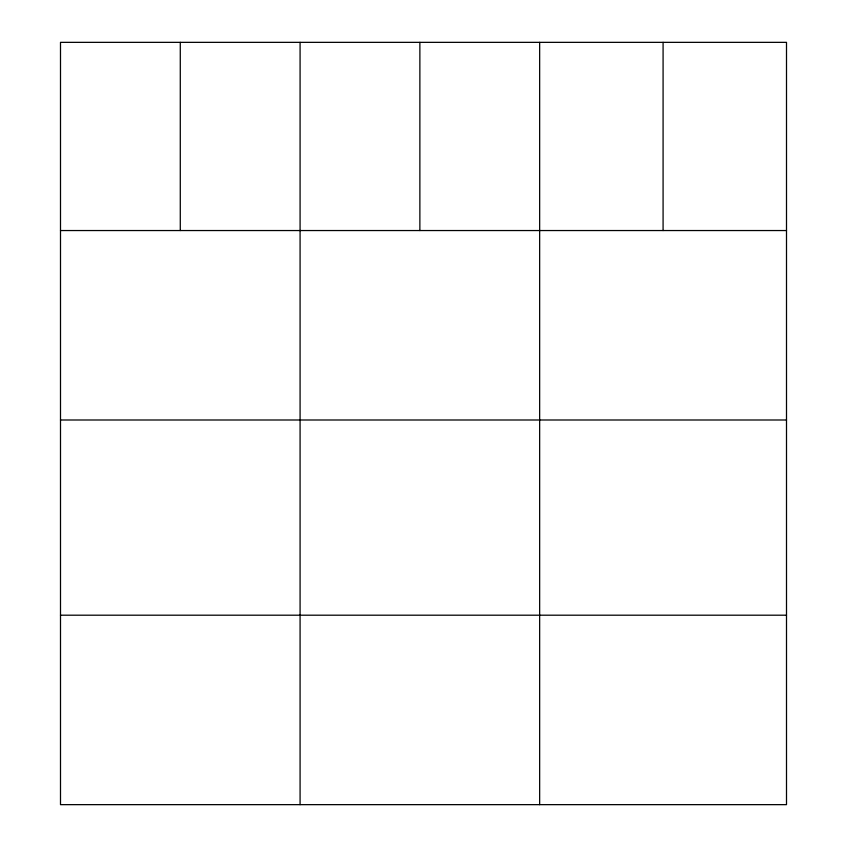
<?xml version="1.0" encoding="UTF-8"?>
<svg xmlns="http://www.w3.org/2000/svg" width="847" height="847" viewBox="0 0 847 847"><rect width="100%" height="100%" fill="white"/><g stroke="black" fill="none" stroke-linecap="round" stroke-linejoin="round"><path stroke-width="1.27" d="M786.503 230.543L786.503 804.65L60.497 804.65L60.497 42.35L786.503 42.35L786.503 230.543L60.497 230.543M60.497 419.996L786.503 419.996M60.497 615.197L786.503 615.197M663.085 42.35L663.085 230.543M539.655 42.35L539.655 804.65M419.868 42.35L419.868 230.543M300.082 42.35L300.082 804.65M180.284 42.35L180.284 230.543"/></g></svg>
